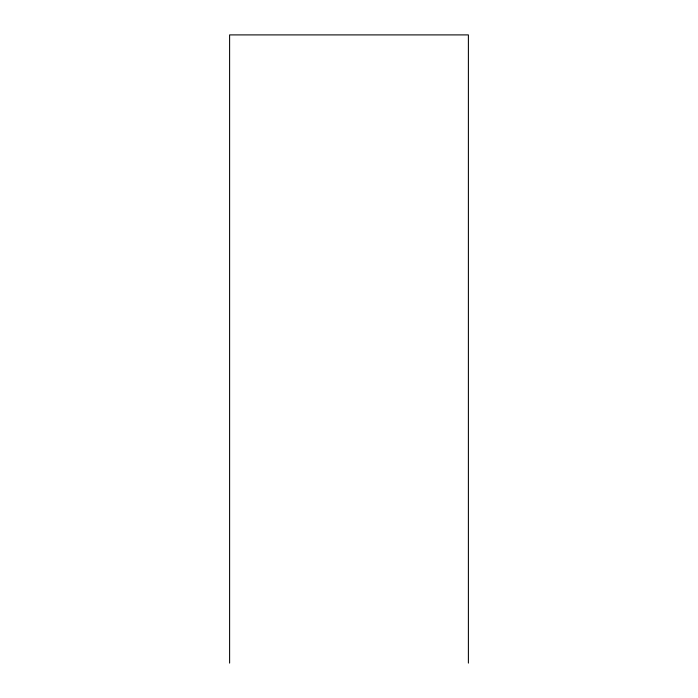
<?xml version="1.0" encoding="UTF-8"?>
<svg xmlns="http://www.w3.org/2000/svg" width="698" height="698" viewBox="0 0 698 698"><rect width="100%" height="100%" fill="white"/><g stroke="black" fill="none" stroke-linecap="round" stroke-linejoin="round"><path stroke-width="1.05" d="M468.393 663.1L468.393 34.9L229.607 34.9L229.607 663.1"/></g></svg>
